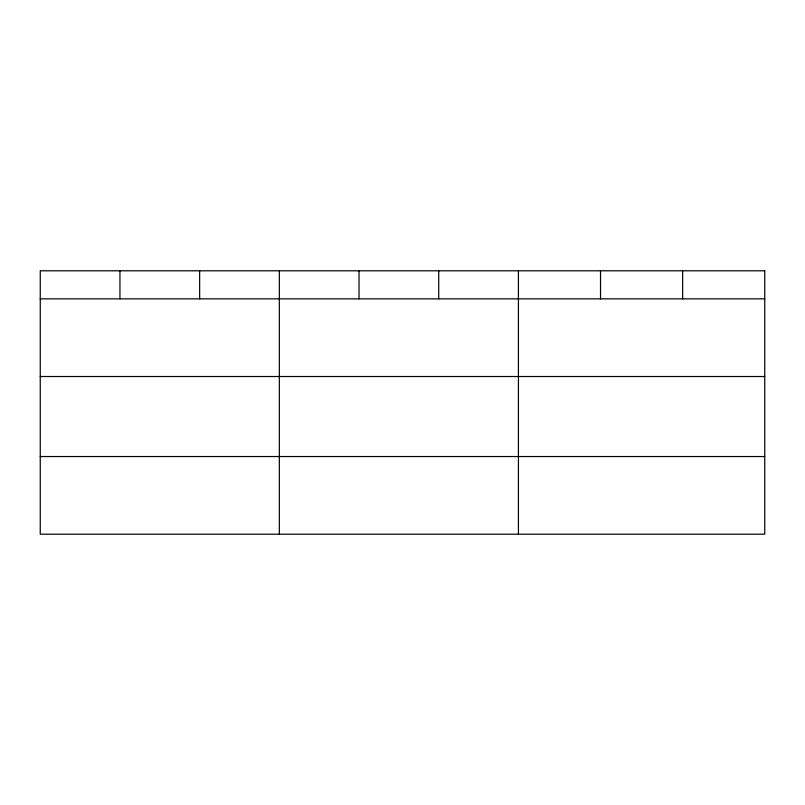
<?xml version="1.0" encoding="UTF-8"?>
<svg xmlns="http://www.w3.org/2000/svg" width="805" height="805" viewBox="0 0 805 805"><rect width="100%" height="100%" fill="white"/><g stroke="black" fill="none" stroke-linecap="round" stroke-linejoin="round"><path stroke-width="1.21" d="M40.25 298.856L764.75 298.856M40.25 376.519L764.75 376.519M40.25 456.536L764.75 456.536M682.64 270.802L682.64 298.856M600.53 270.802L600.53 298.856M518.42 270.802L518.42 534.198M438.725 270.802L438.725 298.856M359.03 270.802L359.03 298.856M279.335 270.802L279.335 534.198M199.64 270.802L199.64 298.856M119.945 270.802L119.945 298.856M764.75 270.802L40.25 270.802L40.25 534.198L764.75 534.198L764.75 270.802"/></g></svg>
